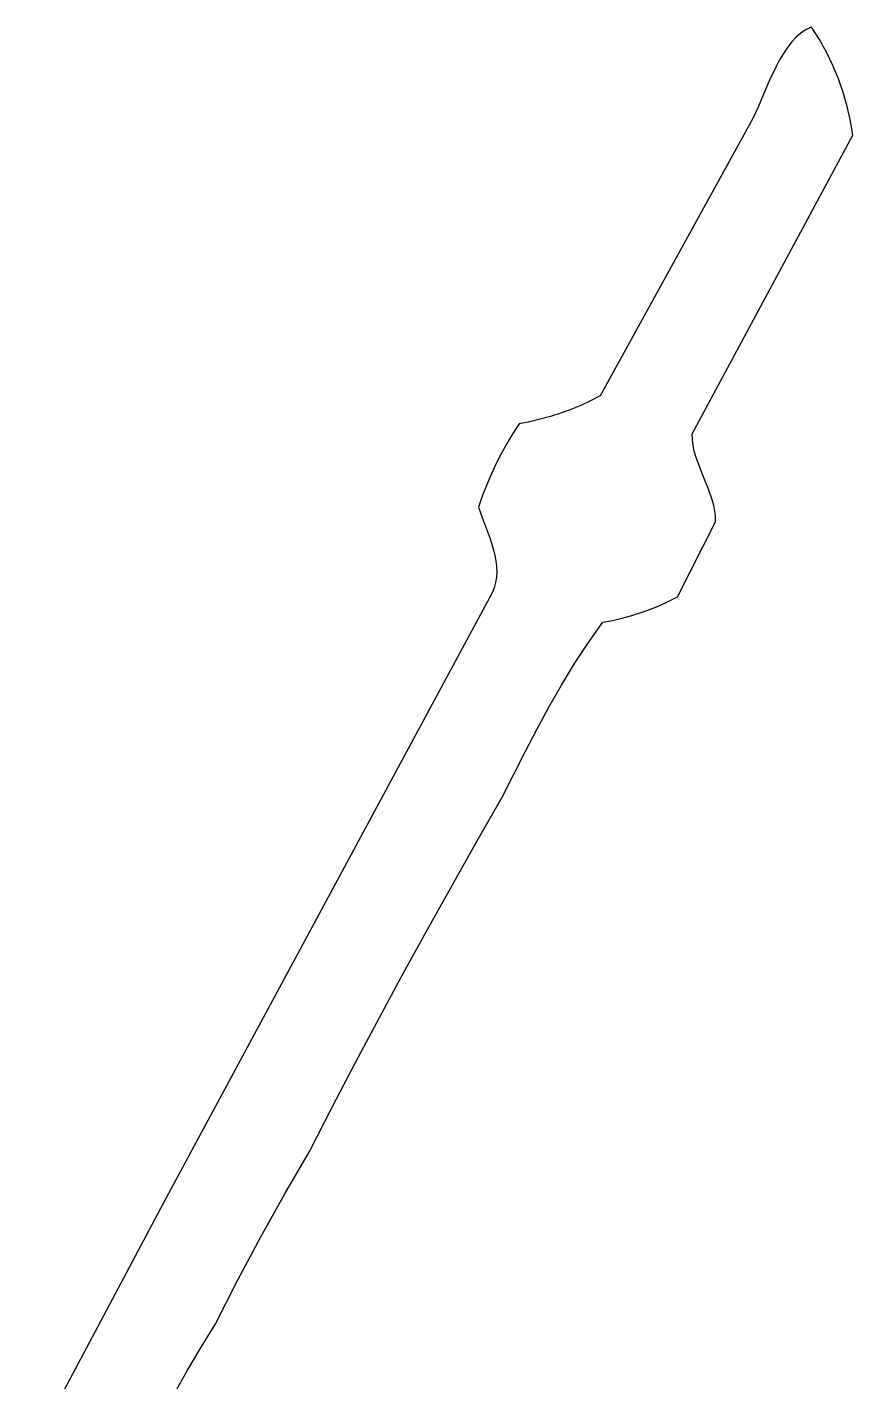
# Model space of a CAD drawing. Header units: inches. Extents: x 37.5 to 70.3, y 17.4 to 61.6.
# Drawn here: x 51.07 to 56.21, y 53.21 to 61.65 of the extents above; entities that cross this region are included whole.
import ezdxf

# ---------------------------------------------------------------- set-up
doc = ezdxf.new("R2010")
doc.units = ezdxf.units.IN
doc.layers.add('SURFACES_FOR_SKETCHUP', color=7, linetype='Continuous')

msp = doc.modelspace()

# ---------------------------------------------------------------- linework, layer by layer
at = {"layer": 'SURFACES_FOR_SKETCHUP'}
for points, invisible_edges in [([(55.8591, 61.5831), (55.831, 61.5528), (56.0039, 61.5688)], 10), ([(56.048, 61.4893), (56.0039, 61.5688), (55.831, 61.5528)], 10), ([(55.8591, 61.5831), (56.0039, 61.5688), (55.8891, 61.6091)], 3), ([(55.9212, 61.6302), (55.8891, 61.6091), (56.0039, 61.5688)], 10), ([(56.0039, 61.5688), (55.9553, 61.6459), (55.9212, 61.6302)], 8), ([(55.7798, 61.4819), (56.048, 61.4893), (55.8046, 61.5189)], 3), ([(56.048, 61.4893), (55.7798, 61.4819), (56.0874, 61.4076)], 3), ([(55.8046, 61.5189), (56.048, 61.4893), (55.831, 61.5528)], 3), ([(55.6939, 61.3154), (56.1222, 61.3238), (55.7345, 61.4012)], 3), ([(55.7345, 61.4012), (56.0874, 61.4076), (55.7565, 61.4425)], 3), ([(56.0874, 61.4076), (55.7345, 61.4012), (56.1222, 61.3238)], 3), ([(55.7565, 61.4425), (56.0874, 61.4076), (55.7798, 61.4819)], 3), ([(55.6569, 61.2294), (56.1522, 61.2382), (55.6939, 61.3154)], 3), ([(56.1222, 61.3238), (55.6939, 61.3154), (56.1522, 61.2382)], 3), ([(55.6225, 61.148), (56.1774, 61.151), (55.6569, 61.2294)], 3), ([(56.1774, 61.151), (56.1522, 61.2382), (55.6569, 61.2294)], 10), ([(55.5895, 61.0759), (56.1976, 61.0624), (55.6225, 61.148)], 3), ([(56.1976, 61.0624), (56.1774, 61.151), (55.6225, 61.148)], 10), ([(55.2118, 59.1143), (55.5895, 61.0759), (54.6387, 59.3495)], 9), ([(55.2118, 59.1143), (56.2128, 60.9725), (55.5895, 61.0759)], 10), ([(56.2128, 60.9725), (56.1976, 61.0624), (55.5895, 61.0759)], 10), ([(54.4569, 59.2655), (55.235, 58.9719), (54.5186, 59.291)], 3), ([(54.5186, 59.291), (55.2253, 59.0067), (54.5792, 59.319)], 3), ([(55.2253, 59.0067), (54.5186, 59.291), (55.235, 58.9719)], 3), ([(54.5792, 59.319), (55.218, 59.042), (54.6387, 59.3495)], 3), ([(55.218, 59.042), (54.5792, 59.319), (55.2253, 59.0067)], 3), ([(55.2118, 59.1143), (54.6387, 59.3495), (55.2133, 59.0778)], 3), ([(55.2133, 59.0778), (54.6387, 59.3495), (55.218, 59.042)], 3), ([(54.3308, 59.2221), (53.9538, 58.4594), (54.3943, 59.2425)], 3), ([(53.9748, 58.3914), (54.3943, 59.2425), (53.9538, 58.4594)], 3), ([(53.9902, 58.9258), (53.9538, 58.4594), (54.3308, 59.2221)], 11), ([(54.3943, 59.2425), (53.9748, 58.3914), (54.7769, 57.9661)], 11), ([(53.9902, 58.9258), (54.3308, 59.2221), (54.0232, 58.9903)], 3), ([(54.2665, 59.2043), (54.0232, 58.9903), (54.3308, 59.2221)], 3), ([(54.4569, 59.2655), (54.3943, 59.2425), (55.2591, 58.9035)], 10), ([(54.8365, 57.9821), (55.2591, 58.9035), (54.3943, 59.2425)], 11), ([(54.7769, 57.9661), (54.8365, 57.9821), (54.3943, 59.2425)], 10), ([(55.235, 58.9719), (54.4569, 59.2655), (55.2591, 58.9035)], 3), ([(54.0232, 58.9903), (54.2665, 59.2043), (54.0585, 59.0537)], 3), ([(54.2015, 59.1891), (54.0585, 59.0537), (54.2665, 59.2043)], 3), ([(54.0585, 59.0537), (54.2015, 59.1891), (54.096, 59.1158)], 3), ([(54.1358, 59.1766), (54.096, 59.1158), (54.2015, 59.1891)], 2), ([(53.9596, 58.8601), (53.9538, 58.4594), (53.9902, 58.9258)], 3), ([(55.2591, 58.9035), (54.8365, 57.9821), (55.2867, 58.8361)], 3), ([(53.9314, 58.7933), (53.9055, 58.7255), (53.9295, 58.5267)], 10), ([(53.9314, 58.7933), (53.9295, 58.5267), (53.9596, 58.8601)], 3), ([(53.9538, 58.4594), (53.9596, 58.8601), (53.9295, 58.5267)], 3), ([(54.8954, 58.0007), (55.2867, 58.8361), (54.8365, 57.9821)], 3), ([(54.9534, 58.0218), (55.2867, 58.8361), (54.8954, 58.0007)], 3), ([(55.2867, 58.8361), (54.9534, 58.0218), (55.314, 58.7693)], 3), ([(53.8821, 58.6567), (53.9046, 58.5926), (53.9055, 58.7255)], 2), ([(53.9046, 58.5926), (53.9295, 58.5267), (53.9055, 58.7255)], 10), ([(55.0104, 58.0454), (55.314, 58.7693), (54.9534, 58.0218)], 3), ([(55.0664, 58.0715), (55.314, 58.7693), (55.0104, 58.0454)], 3), ([(55.314, 58.7693), (55.0664, 58.0715), (55.3569, 58.5663)], 11), ([(55.3373, 58.7024), (55.314, 58.7693), (55.3569, 58.5663)], 10), ([(55.3462, 58.6688), (55.3373, 58.7024), (55.3569, 58.5663)], 10), ([(55.3462, 58.6688), (55.3569, 58.5663), (55.3528, 58.6349)], 3), ([(55.3565, 58.6008), (55.3528, 58.6349), (55.3569, 58.5663)], 2), ([(55.1213, 58.1001), (55.3569, 58.5663), (55.0664, 58.0715)], 2), ([(54.7166, 57.9527), (54.7769, 57.9661), (53.9748, 58.3914)], 10), ([(54.7166, 57.9527), (53.9748, 58.3914), (54.6557, 57.9419)], 3), ([(53.9831, 58.3573), (54.6557, 57.9419), (53.9748, 58.3914)], 3), ([(53.9894, 58.3232), (54.6557, 57.9419), (53.9831, 58.3573)], 3), ([(53.9935, 58.2893), (54.6557, 57.9419), (53.9894, 58.3232)], 3), ([(53.9949, 58.2555), (54.6557, 57.9419), (53.9935, 58.2893)], 3), ([(53.9883, 58.1889), (54.6557, 57.9419), (53.9933, 58.222)], 3), ([(53.9933, 58.222), (54.6557, 57.9419), (53.9949, 58.2555)], 3), ([(51.9361, 54.3582), (53.5661, 56.0328), (53.9668, 58.1239)], 3), ([(53.7189, 56.3069), (53.9668, 58.1239), (53.5661, 56.0328)], 3), ([(53.8735, 56.58), (53.9668, 58.1239), (53.7189, 56.3069)], 3), ([(53.8735, 56.58), (54.03, 56.8521), (53.9668, 58.1239)], 10), ([(53.9796, 58.1561), (53.9668, 58.1239), (54.5656, 57.8149)], 10), ([(54.48, 57.6839), (53.9668, 58.1239), (54.3983, 57.5497)], 3), ([(54.1715, 57.1337), (53.9668, 58.1239), (54.03, 56.8521)], 3), ([(54.48, 57.6839), (54.5656, 57.8149), (53.9668, 58.1239)], 10), ([(54.3983, 57.5497), (53.9668, 58.1239), (54.32, 57.4127)], 3), ([(54.32, 57.4127), (53.9668, 58.1239), (54.2446, 57.2739)], 3), ([(54.2446, 57.2739), (53.9668, 58.1239), (54.1715, 57.1337)], 3), ([(53.9883, 58.1889), (53.9796, 58.1561), (54.6557, 57.9419)], 10), ([(54.5656, 57.8149), (54.6557, 57.9419), (53.9796, 58.1561)], 10), ([(53.5661, 56.0328), (51.9361, 54.3582), (53.4151, 55.7577)], 3), ([(53.4151, 55.7577), (51.9361, 54.3582), (53.266, 55.4816)], 3), ([(53.266, 55.4816), (51.9361, 54.3582), (53.1187, 55.2045)], 3), ([(53.1187, 55.2045), (51.9361, 54.3582), (52.9732, 54.9264)], 3), ([(52.9732, 54.9264), (51.9361, 54.3582), (52.8296, 54.6473)], 3), ([(52.6751, 54.3824), (52.8296, 54.6473), (51.9361, 54.3582)], 10), ([(51.0712, 52.7278), (52.0706, 53.2849), (51.9361, 54.3582)], 3), ([(52.5258, 54.1146), (52.6751, 54.3824), (51.9361, 54.3582)], 10), ([(52.1551, 53.4286), (51.9361, 54.3582), (52.0706, 53.2849)], 3), ([(52.2429, 53.5704), (51.9361, 54.3582), (52.1551, 53.4286)], 3), ([(52.3817, 53.8439), (51.9361, 54.3582), (52.2429, 53.5704)], 3), ([(52.5258, 54.1146), (51.9361, 54.3582), (52.3817, 53.8439)], 3), ([(51.9894, 53.1394), (52.0706, 53.2849), (51.0712, 52.7278)], 10)]:
    msp.add_3dface(points, dxfattribs=dict(at, invisible_edges=invisible_edges))

doc.saveas('drawing.dxf')
